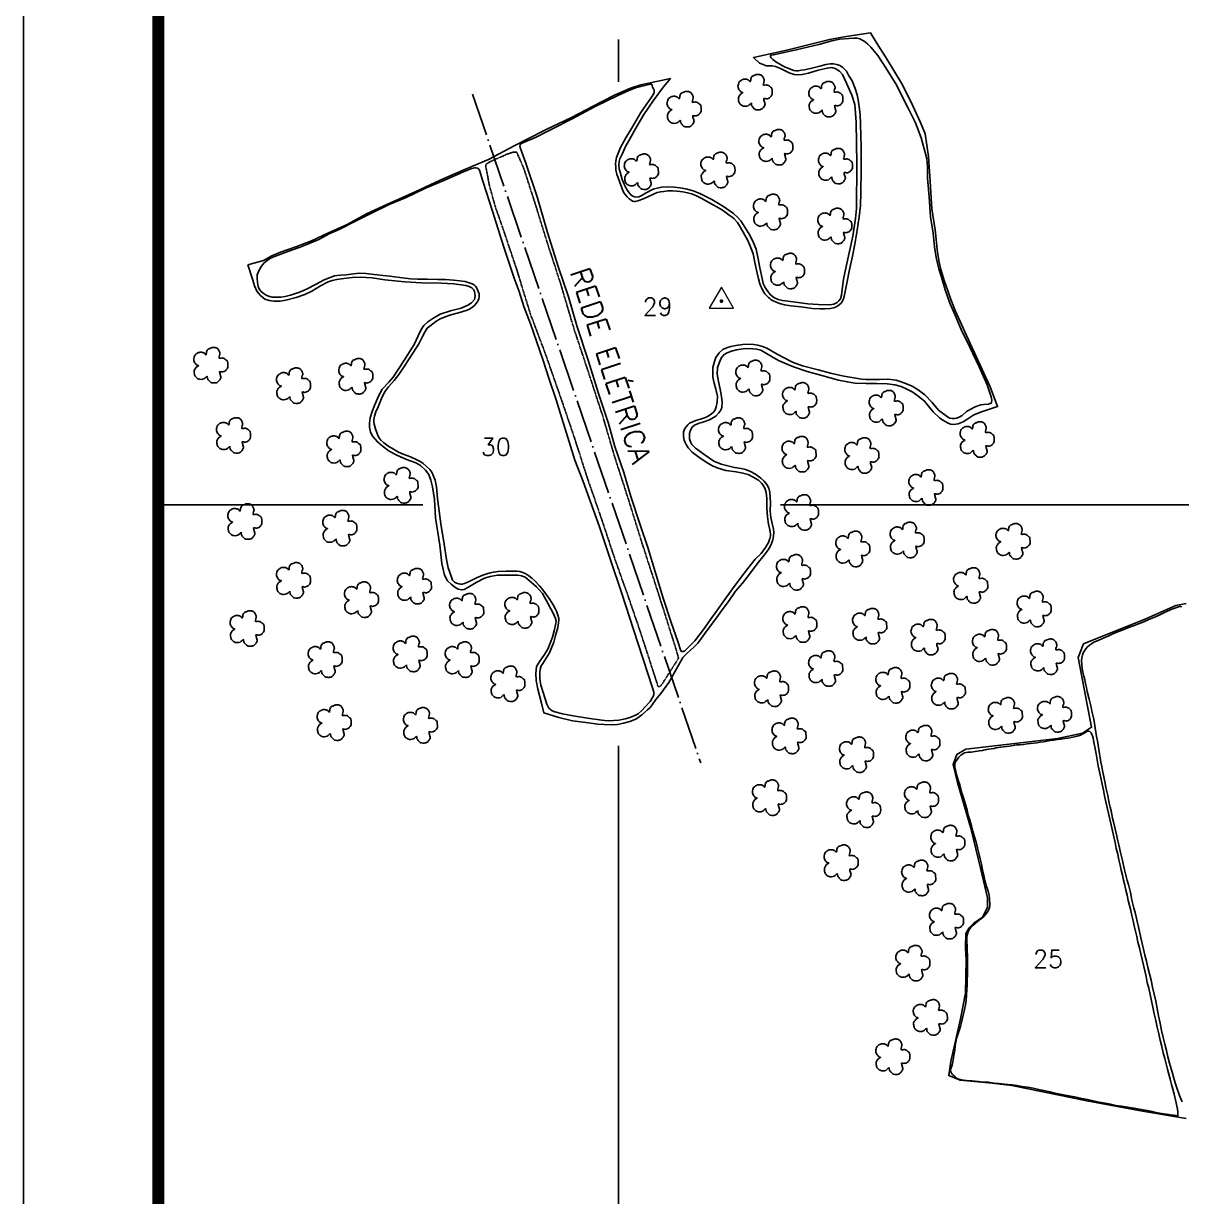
# Model space of a CAD drawing. Extents: x 736138 to 739288, y 7810010 to 7814465.
# Drawn here: x 736138 to 737426, y 7812031 to 7813336 of the extents above; entities that cross this region are included whole.
import ezdxf

# ---------------------------------------------------------------- set-up
doc = ezdxf.new("R2010")
doc.units = 0
doc.header["$MEASUREMENT"] = 0
for name, pattern in [('ACAD_ISO04W100', [30, 24, -3, 0, -3]), ('CONTINUO', [0]), ('LIN0', [0]), ('PHANTOM2', [1.25, 0.625, -0.125, 0.125, -0.125, 0.125, -0.125])]:
    doc.linetypes.add(name, pattern=pattern)
doc.layers.add('0114001129', color=1, linetype='Continuous', lineweight=25)
doc.layers.add('TEXTO_DIVERSOS', color=7, linetype='Continuous', lineweight=5)
for name, color, linetype in [('0114001129025', 5, 'Continuous'), ('0114001129026', 5, 'Continuous'), ('0114001129029', 5, 'Continuous'), ('0114001129030', 5, 'Continuous'), ('_SIMBOLO ARVORE', 118, 'Continuous'), ('MARGEM', 7, 'CONTINUO'), ('MATO', 3, 'Continuous'), ('REDE_DE_LUZ', 6, 'Continuous'), ('TEXTO', 7, 'Continuous'), ('TEXTO_NUN_TAL', 7, 'Continuous')]:
    doc.layers.add(name, color=color, linetype=linetype)
doc.styles.add('ROMANS', font='romans')
doc.styles.add('Simplex', font='simplex.shx')

# ---------------------------------------------------------------- blocks, each defined once
blk = doc.blocks.new('mato')
at = {"layer": 'MATO', "color": 94, "linetype": 'CONTINUO'}
blk.add_lwpolyline([(734601.62, 7824194.74), (734600.84, 7824194.07), (734599.99, 7824193.3), (734599.06, 7824192.59), (734597.97, 7824192.29), (734596.87, 7824192.17), (734595.81, 7824192.21), (734594.94, 7824192.4), (734594.17, 7824192.71), (734593.49, 7824193.11), (734592.85, 7824193.6), (734592.3, 7824194.14), (734591.84, 7824194.73), (734591.53, 7824195.29), (734591.31, 7824195.9), (734591.17, 7824196.58), (734591.02, 7824197.49), (734590.95, 7824198.42), (734590.98, 7824199.32), (734591.21, 7824199.97), (734591.52, 7824200.54), (734591.87, 7824201.04), (734592.13, 7824201.49), (734592.43, 7824201.91), (734592.8, 7824202.32), (734594.2, 7824203.22), (734594.68, 7824203.59), (734594.47, 7824203.74), (734593.48, 7824203.97), (734593.1, 7824204.2), (734592.71, 7824204.51), (734592.31, 7824204.94), (734591.81, 7824205.57), (734591.33, 7824206.31), (734590.93, 7824207.12), (734590.71, 7824207.95), (734590.63, 7824208.82), (734590.68, 7824209.71), (734590.93, 7824210.69), (734591.28, 7824211.61), (734591.68, 7824212.41), (734591.98, 7824212.83), (734592.32, 7824213.13), (734592.72, 7824213.38), (734593.3, 7824213.8), (734593.95, 7824214.2), (734594.63, 7824214.55), (734595.32, 7824214.72), (734595.99, 7824214.8), (734596.64, 7824214.81), (734597.22, 7824214.79), (734597.75, 7824214.71), (734598.24, 7824214.59), (734598.68, 7824214.44), (734599.1, 7824214.25), (734599.51, 7824214), (734600.02, 7824213.45), (734600.49, 7824212.98), (734600.9, 7824212.76), (734601.1, 7824213.4), (734601.23, 7824214.25), (734601.32, 7824215.13), (734601.41, 7824215.51), (734601.52, 7824215.81), (734601.95, 7824216.53), (734602.3, 7824216.98), (734602.71, 7824217.39), (734603.2, 7824217.62), (734603.72, 7824217.8), (734604.26, 7824217.96), (734605.25, 7824218.43), (734605.76, 7824218.63), (734606.32, 7824218.73), (734606.89, 7824218.78), (734607.46, 7824218.78), (734608.02, 7824218.75), (734608.55, 7824218.68), (734609.07, 7824218.55), (734609.54, 7824218.37), (734609.97, 7824218.14), (734610.37, 7824217.86), (734610.72, 7824217.57), (734611.04, 7824217.22), (734611.34, 7824216.82), (734611.65, 7824216.31), (734611.94, 7824215.75), (734612.19, 7824215.14), (734612.38, 7824214.61), (734612.5, 7824214), (734612.52, 7824213.28), (734612.18, 7824212.1), (734611.87, 7824210.94), (734611.75, 7824209.96), (734612.35, 7824209.79), (734613.17, 7824209.85), (734614.07, 7824210), (734614.74, 7824209.92), (734615.38, 7824209.78), (734616, 7824209.54), (734616.65, 7824209.1), (734617.26, 7824208.61), (734617.81, 7824208.1), (734618.23, 7824207.87), (734618.56, 7824207.53), (734618.81, 7824206.95), (734619.02, 7824205.52), (734619.12, 7824203.92), (734619.09, 7824202.38), (734618.82, 7824201.51), (734618.43, 7824200.85), (734617.97, 7824200.34), (734617.54, 7824199.8), (734617.05, 7824199.35), (734616.48, 7824198.97), (734615.74, 7824198.68), (734614.94, 7824198.47), (734614.14, 7824198.35), (734613.28, 7824198.58), (734612.56, 7824198.7), (734612.08, 7824198.53), (734612.33, 7824197.26), (734613.18, 7824194.26), (734613.15, 7824193.5), (734612.97, 7824192.92), (734612.32, 7824191.83), (734611.9, 7824191.24), (734611.44, 7824190.71), (734611.03, 7824190.28), (734610.58, 7824189.92), (734610.08, 7824189.63), (734609.48, 7824189.4), (734608.82, 7824189.24), (734608.15, 7824189.15), (734607.49, 7824189.14), (734606.85, 7824189.18), (734605.74, 7824189.33), (734605.27, 7824189.45), (734604.81, 7824189.67), (734604.24, 7824190.15), (734603.69, 7824190.7), (734603.16, 7824191.29), (734602.72, 7824191.75), (734602.34, 7824192.22), (734602.04, 7824192.75), (734601.87, 7824194.32), (734601.7, 7824194.96)], dxfattribs=at)

msp = doc.modelspace()

# ---------------------------------------------------------------- linework, layer by layer
at = {"color": 8}
for p, q in [((736800, 7813270.7), (736800, 7813317.7)), ((736287.8, 7812800), (736582, 7812800)), ((736980.2, 7812800), (737659.1, 7812800)), ((736800, 7811885.9), (736800, 7812532))]:
    msp.add_line(p, q, dxfattribs=at)
at = {"layer": '0114001129', "lineweight": -3}
msp.add_lwpolyline([(736387.4, 7813067), (736404.7, 7813072.1), (736414.2, 7813077.3), (736423.8, 7813081.1), (736440.7, 7813087), (736458.4, 7813093.8), (736476.5, 7813102.5), (736497.9, 7813112.1), (736519.5, 7813123.7), (736542, 7813134.4), (736573.7, 7813148.4), (736601.6, 7813161.3), (736629.7, 7813173.7), (736655.4, 7813184.4), (736684.5, 7813200), (736699.1, 7813207.2), (736719.3, 7813217.5), (736747.4, 7813231.1), (736780.1, 7813248.1), (736796.2, 7813256.3), (736807.2, 7813261.2), (736813.4, 7813263.5), (736824.8, 7813267.5), (736857.6, 7813274.3), (736850.1, 7813265.1), (736838.6, 7813249.4), (736828.2, 7813234.3), (736819.2, 7813219.2), (736811.6, 7813205.8), (736807.6, 7813198.6), (736804.3, 7813190.8), (736801.5, 7813185), (736800.6, 7813181.9), (736800.2, 7813178.2), (736800.5, 7813174), (736801.7, 7813170.3), (736804.1, 7813162.2), (736807.3, 7813154.2), (736809.8, 7813149.7), (736812.7, 7813145.9), (736815, 7813143.9), (736817.5, 7813142.8), (736820.2, 7813142.4), (736822.6, 7813142.9), (736825.2, 7813144), (736830.5, 7813147.2), (736836.8, 7813150.6), (736839.4, 7813151.7), (736843, 7813152.5), (736847.6, 7813153.4), (736854.3, 7813153.9), (736861.9, 7813153.6), (736868.6, 7813152.6), (736874.7, 7813151.6), (736882.8, 7813149.3), (736890.3, 7813146.3), (736903.8, 7813139.7), (736916.8, 7813132.2), (736927.7, 7813124.1), (736932.6, 7813119.7), (736936, 7813115.9), (736940.6, 7813109.2), (736945.9, 7813100.2), (736950.1, 7813091.5), (736952.9, 7813084.4), (736955.4, 7813073.7), (736957.1, 7813063.6), (736959.7, 7813051.8), (736961, 7813046.4), (736962.9, 7813042), (736964.4, 7813039.6), (736966.5, 7813036.9), (736968.9, 7813033.9), (736970.5, 7813032.5), (736972.7, 7813030.9), (736977.6, 7813028.5), (736982.2, 7813027.4), (736994.3, 7813025.8), (737010.6, 7813023.6), (737022.1, 7813022.9), (737034.9, 7813022.8), (737039.5, 7813023.5), (737043, 7813025.1), (737045.2, 7813027.2), (737046.8, 7813029.3), (737047.9, 7813033.5), (737048.8, 7813039.8), (737050.4, 7813051.1), (737053.3, 7813065.2), (737060.5, 7813098.9), (737063.4, 7813118.6), (737064.6, 7813129.9), (737064.9, 7813179.4), (737064.2, 7813225.7), (737062.8, 7813245.6), (737059.6, 7813256), (737053.6, 7813269.2), (737049.2, 7813278.7), (737045.9, 7813282.7), (737040.9, 7813285.5), (737037.3, 7813286.5), (737031.9, 7813286), (737021.9, 7813283.7), (737011.4, 7813280.4), (737004.3, 7813278.8), (736999.1, 7813278.4), (736995.5, 7813279), (736989.8, 7813280.8), (736980.3, 7813285.4), (736974.6, 7813287.9), (736971.1, 7813288.4), (736964.3, 7813288.5), (736960.8, 7813290.1), (736956.9, 7813291.6), (736949.9, 7813297.6), (736987.1, 7813306), (737034.7, 7813317.7), (737053.2, 7813321), (737080.4, 7813325.2), (737087.8, 7813313), (737096.8, 7813298.7), (737106.4, 7813283.3), (737115.8, 7813267.2), (737127.1, 7813244.8), (737135.8, 7813225.3), (737141.2, 7813212.8), (737144.8, 7813187.7), (737146.5, 7813159.7), (737148.7, 7813129.3), (737152.1, 7813106.1), (737154.7, 7813080.8), (737156.8, 7813070.2), (737158.7, 7813062.1), (737162.1, 7813049.8), (737166.2, 7813038.3), (737169.8, 7813028.5), (737174.6, 7813016.5), (737180.1, 7813004), (737185.3, 7812992.4), (737191.2, 7812979.7), (737198.4, 7812964.3), (737206.5, 7812946.7), (737213.6, 7812931.5), (737221.6, 7812909.4), (737203.8, 7812903.5), (737195.1, 7812900.1), (737188.4, 7812895.8), (737183.2, 7812892.4), (737177.8, 7812890.3), (737172.5, 7812889.4), (737169.4, 7812889.9), (737165.9, 7812891.5), (737160.8, 7812894.3), (737157.1, 7812897), (737150, 7812903.5), (737144.8, 7812910), (737140.4, 7812915.5), (737133.4, 7812921.2), (737127.5, 7812925.6), (737120.8, 7812928.7), (737114.3, 7812931.7), (737107.3, 7812933.6), (737098.9, 7812934.6), (737087.4, 7812935), (737075.4, 7812935), (737062.9, 7812935.6), (737054.5, 7812936.8), (737044.8, 7812938.9), (737026.1, 7812944), (737009.9, 7812948.4), (736994.5, 7812953.7), (736984, 7812958), (736978, 7812960.8), (736971, 7812964.7), (736958.3, 7812972.2), (736953.5, 7812973.4), (736949.5, 7812973.7), (736945.5, 7812974), (736938.7, 7812973.8), (736931, 7812972.7), (736925.5, 7812971.1), (736920.6, 7812969.3), (736917.3, 7812967.5), (736914.8, 7812964.3), (736913.2, 7812961.9), (736911.7, 7812957.7), (736910, 7812953), (736909.7, 7812945.5), (736911.1, 7812937.2), (736912.9, 7812928.9), (736914.6, 7812920.7), (736915.4, 7812914.3), (736914.7, 7812908.4), (736913.6, 7812905.4), (736911.6, 7812902.4), (736908.1, 7812898.9), (736901.3, 7812894.7), (736892.7, 7812891.8), (736889.8, 7812890.9), (736884.5, 7812888.7), (736881.9, 7812886.7), (736880, 7812883.2), (736879, 7812879.5), (736878.7, 7812873.6), (736879.8, 7812870.1), (736881.6, 7812867.3), (736885.6, 7812863), (736896.3, 7812855.3), (736906.1, 7812848.8), (736914, 7812845.2), (736929.1, 7812841.6), (736936.3, 7812840.7), (736941, 7812839.6), (736945.9, 7812837.7), (736952.3, 7812834.3), (736958.1, 7812829.9), (736961.9, 7812826.5), (736965, 7812822.6), (736967, 7812818.6), (736968.3, 7812814), (736968.8, 7812808.7), (736968.9, 7812801.8), (736968.8, 7812793.5), (736969.3, 7812786.1), (736970.9, 7812779.5), (736972.5, 7812772.9), (736972.6, 7812769.2), (736972.4, 7812765.8), (736971.5, 7812761.3), (736970.1, 7812757.2), (736968.5, 7812753.9), (736966.4, 7812750.2), (736961.8, 7812744), (736954, 7812734.5), (736945.7, 7812722.9), (736937.8, 7812713.1), (736929.9, 7812703.9), (736922.3, 7812692.5), (736915.2, 7812683.4), (736910.9, 7812677.1), (736904.4, 7812668.5), (736895.8, 7812656.8), (736892.4, 7812651.9), (736888.1, 7812646.4), (736883.7, 7812641.8), (736875.8, 7812634.7), (736871.6, 7812630.2), (736869.7, 7812627), (736866.1, 7812621.1), (736862.4, 7812614.3), (736855.7, 7812602.4), (736846.9, 7812590.3), (736841.4, 7812583.4), (736837.4, 7812577.6), (736835, 7812574.8), (736832, 7812572.1), (736825.7, 7812566.4), (736823, 7812564.1), (736819.1, 7812561.7), (736812.5, 7812559), (736805.6, 7812557.2), (736798.7, 7812555.8), (736792.5, 7812555.3), (736784, 7812555.6), (736777, 7812556), (736766.5, 7812557.5), (736748.7, 7812560), (736733.6, 7812563.6), (736716.8, 7812568.7), (736714.3, 7812579.5), (736710.2, 7812594.9), (736708.2, 7812604.7), (736707.8, 7812612.6), (736708.7, 7812620.4), (736712.4, 7812626.3), (736716.8, 7812632.6), (736721.4, 7812639.4), (736726.3, 7812653), (736728.3, 7812660.1), (736730, 7812668.2), (736730.4, 7812670.9), (736729.8, 7812673.8), (736727.7, 7812678.9), (736721.6, 7812690), (736715.2, 7812701.5), (736708.5, 7812708.9), (736700.6, 7812715.8), (736696.1, 7812719.5), (736692.1, 7812721.3), (736687.7, 7812722), (736673, 7812722), (736665.3, 7812721.7), (736657.1, 7812720.5), (736650.9, 7812718.6), (736641.4, 7812713.8), (736632.1, 7812708.2), (736628.3, 7812706), (736625.5, 7812705.5), (736621.6, 7812706.2), (736617.6, 7812708.4), (736613.6, 7812711.7), (736609.6, 7812715.7), (736606.4, 7812721.8), (736603.4, 7812734.8), (736600.9, 7812755.1), (736596.2, 7812785.7), (736595, 7812806), (736593, 7812820), (736591.2, 7812827.4), (736588.8, 7812834), (736585.3, 7812838.7), (736579.6, 7812843.7), (736574.4, 7812847), (736563.8, 7812850.6), (736553.3, 7812855.2), (736544.8, 7812859.9), (736536.9, 7812865.6), (736531.6, 7812870.1), (736526.4, 7812876.1), (736523.8, 7812881.1), (736522.8, 7812886.6), (736522.8, 7812891.1), (736523.6, 7812897), (736525.6, 7812904.1), (736528.3, 7812910.6), (736531.6, 7812918.4), (736536.6, 7812928.3), (736544.2, 7812936.5), (736549, 7812942.2), (736561.1, 7812960.4), (736572.5, 7812978.5), (736577, 7812988.1), (736580.4, 7812995.2), (736583.1, 7812999.6), (736587.6, 7813003.8), (736593.2, 7813007.6), (736601.6, 7813012.1), (736613, 7813016), (736624.9, 7813018.9), (736632.2, 7813022.1), (736636.3, 7813025), (736639.7, 7813028.6), (736640.5, 7813032.5), (736640.1, 7813035.3), (736639.7, 7813037.6), (736638.4, 7813039.7), (736636.5, 7813041.4), (736633.7, 7813043.2), (736630.1, 7813044.1), (736616.5, 7813046), (736602.5, 7813046.7), (736580.8, 7813047), (736562.2, 7813048.2), (736540, 7813050.6), (736525.6, 7813052.5), (736512.4, 7813053.4), (736503.5, 7813052.9), (736494.4, 7813051.9), (736486.4, 7813050.9), (736481.4, 7813049.8), (736476.9, 7813048.1), (736468.4, 7813043.7), (736458.6, 7813037.7), (736450.7, 7813034), (736441.1, 7813030.7), (736429.8, 7813027.8), (736423.4, 7813026.8), (736416.5, 7813026.8), (736411.1, 7813027.6), (736406.3, 7813029), (736401.4, 7813033.1), (736397.6, 7813038), (736394.7, 7813043.8), (736392.9, 7813050.1)], close=True, dxfattribs=at)
at = {"layer": '0114001129', "linetype": 'CONTINUO', "lineweight": -3}
msp.add_lwpolyline([(737431.4, 7812117.6), (737382.9, 7812125.6), (737320.8, 7812137), (737237.4, 7812154.2), (737215.6, 7812156.7), (737179.9, 7812160.1), (737167.4, 7812165.1), (737169.7, 7812181), (737180.5, 7812228.4), (737185.8, 7812257), (737186.6, 7812293.6), (737186.1, 7812307.3), (737186.3, 7812323.4), (737190.2, 7812329.6), (737195.3, 7812334.7), (737204.9, 7812341.5), (737210.4, 7812352), (737210.6, 7812363), (737202.9, 7812394.5), (737191.9, 7812440.3), (737177.2, 7812491.2), (737172.2, 7812511.2), (737176.5, 7812522.5), (737186.5, 7812528.2), (737256.7, 7812536.6), (737288.2, 7812540.2), (737316.2, 7812546.1), (737326.2, 7812552.6), (737311.2, 7812630.4), (737317.4, 7812645.4), (737386.5, 7812673.2), (737420, 7812688), (737431.6, 7812690.4)], dxfattribs=at)
at = {"layer": '0114001129025', "elevation": 594.2}
msp.add_lwpolyline([(737419.3, 7812139.5), (737420.3, 7812134.9), (737421.1, 7812131), (737421.7, 7812127.7), (737422.2, 7812124.6), (737422.2, 7812122.1), (737422.2, 7812120.1), (737420, 7812120.8), (737417.5, 7812121.1), (737414.1, 7812121.6), (737409.7, 7812122.3), (737404.2, 7812123.1), (737398.3, 7812124.2), (737392.3, 7812125.4), (737385.9, 7812126.6), (737379.6, 7812127.8), (737373.1, 7812128.9), (737366.4, 7812130.1), (737359.7, 7812131.1), (737353.4, 7812132), (737347.5, 7812133.2), (737341.3, 7812134.3), (737334.8, 7812135.5), (737328.1, 7812136.9), (737321.7, 7812138.4), (737315.3, 7812139.8), (737309.1, 7812141.1), (737303, 7812142.2), (737297, 7812143.2), (737291.3, 7812144.4), (737285.5, 7812145.7), (737279.7, 7812147), (737273.1, 7812148.4), (737267.3, 7812149.8), (737261.1, 7812151.1), (737254.9, 7812152.1), (737248.8, 7812153.1), (737243, 7812154), (737237.8, 7812154.8), (737233.1, 7812155.4), (737229.3, 7812155.8), (737226.4, 7812156), (737223.4, 7812156.3), (737220.4, 7812156.5), (737217.6, 7812156.8), (737215.4, 7812157.2), (737211.6, 7812157.8), (737210, 7812157.8), (737207.2, 7812157.8), (737202.9, 7812158.3), (737200.4, 7812158.5), (737198.6, 7812158.6), (737196.9, 7812158.8), (737195.1, 7812159), (737192.9, 7812159.2), (737190.1, 7812159.4), (737187, 7812159.8), (737183.6, 7812160.1), (737180.1, 7812160.7), (737177.3, 7812161.7), (737175, 7812163.2), (737173.2, 7812164.8), (737171.6, 7812166.5), (737170.4, 7812168), (737169.6, 7812169.3), (737169.2, 7812170.5), (737169.4, 7812171.9), (737170.1, 7812173.7), (737171, 7812176.6), (737172, 7812180.6), (737172.7, 7812184.9), (737173.3, 7812189.2), (737174, 7812193.5), (737174.6, 7812197.8), (737175.3, 7812202.2), (737176.1, 7812206.5), (737177.3, 7812210.8), (737178.8, 7812215.2), (737180.3, 7812219.7), (737181.6, 7812224.2), (737182.8, 7812228.9), (737183.9, 7812233.7), (737184.9, 7812238.6), (737185.9, 7812243.8), (737186.6, 7812249.2), (737187.1, 7812254.8), (737187.6, 7812260.5), (737187.9, 7812266.2), (737188, 7812271.8), (737188.1, 7812277.2), (737188.1, 7812282.6), (737188.1, 7812287.9), (737188.1, 7812293.3), (737188.1, 7812298.8), (737188, 7812304.1), (737187.8, 7812309.3), (737187.6, 7812314), (737187.5, 7812318.3), (737187.8, 7812321.4), (737188.4, 7812323.9), (737189.3, 7812326.1), (737190.5, 7812328.1), (737191.9, 7812330), (737194, 7812332.2), (737196.6, 7812334.4), (737199.2, 7812336.5), (737201.7, 7812338.3), (737204, 7812340.2), (737206.3, 7812342), (737208.3, 7812344.3), (737210.1, 7812346.7), (737211.7, 7812349.2), (737212.7, 7812351.8), (737213, 7812354.4), (737213, 7812357.2), (737212.8, 7812359.9), (737212.7, 7812362.7), (737212.3, 7812365.5), (737211.5, 7812368.7), (737210.4, 7812372.4), (737209, 7812376.7), (737207.6, 7812382.1), (737206.3, 7812388), (737204.9, 7812394.1), (737203.7, 7812400.2), (737202.4, 7812406.3), (737200.9, 7812412.5), (737199.4, 7812418.6), (737197.7, 7812424.7), (737196, 7812430.9), (737194.3, 7812437), (737192.6, 7812443.1), (737190.9, 7812449.2), (737189.1, 7812455), (737187.7, 7812460.5), (737186.2, 7812465.7), (737184.7, 7812470.6), (737183.3, 7812475.3), (737182, 7812479.8), (737180.7, 7812484.3), (737179.5, 7812488.6), (737178.3, 7812492.7), (737177.1, 7812496.4), (737176, 7812500.1), (737175.1, 7812503.3), (737174.4, 7812506), (737174, 7812508.6), (737174, 7812511.2), (737174.6, 7812513.4), (737175.6, 7812515.3), (737176.9, 7812517.3), (737178.7, 7812519.5), (737180.8, 7812521.6), (737182.9, 7812523.3), (737184.9, 7812524.3), (737186.9, 7812524.7), (737188.6, 7812525), (737190.4, 7812525.1), (737192.1, 7812525.1), (737194.6, 7812525.4), (737196.9, 7812525.8), (737199.4, 7812526.1), (737201.4, 7812526.5), (737204.8, 7812527), (737206, 7812527.2), (737207.7, 7812527.6), (737209.5, 7812527.8), (737211.8, 7812528.2), (737214.6, 7812528.7), (737217.7, 7812529.2), (737220.2, 7812529.7), (737222.7, 7812530.2), (737225.2, 7812530.7), (737228.3, 7812531), (737231.5, 7812531.2), (737235, 7812531.7), (737238.9, 7812532.2), (737242.8, 7812533), (737246.6, 7812533.3), (737250.6, 7812533.6), (737254.6, 7812534.1), (737258.4, 7812534.5), (737261.9, 7812534.9), (737265.2, 7812535.5), (737268.9, 7812536.2), (737272.6, 7812536.6), (737276.3, 7812537.2), (737280.2, 7812537.8), (737284.2, 7812538.5), (737288.3, 7812539), (737292.4, 7812539.5), (737296.5, 7812540), (737300.2, 7812540.7), (737303.7, 7812541.3), (737307.2, 7812542), (737310.4, 7812542.8), (737313.8, 7812544), (737316.6, 7812545.4), (737318.7, 7812546.6), (737320.4, 7812547.7), (737321.6, 7812548.3), (737322.9, 7812548.4), (737324.2, 7812548), (737325, 7812547.4), (737325.8, 7812546.4), (737326.6, 7812544.8), (737327.2, 7812543), (737327.9, 7812540.8), (737328.5, 7812538), (737329.2, 7812534.2), (737330.2, 7812529.1), (737331.2, 7812523), (737332.4, 7812516.5), (737333.6, 7812509.8), (737335, 7812503), (737336.5, 7812496.3), (737337.9, 7812489.5), (737339.4, 7812482.8), (737340.8, 7812476.3), (737342.1, 7812469.9), (737343.6, 7812463.5), (737345.1, 7812457.1), (737346.6, 7812450.5), (737348, 7812444), (737349.6, 7812437.4), (737351.1, 7812430.8), (737352.5, 7812424.3), (737353.8, 7812417.9), (737355.3, 7812411.5), (737356.6, 7812405.3), (737357.9, 7812399.4), (737359.2, 7812393.6), (737360.7, 7812388), (737361.9, 7812382.6), (737363.2, 7812377.1), (737364.5, 7812371.5), (737365.8, 7812365.8), (737367.1, 7812360.1), (737368.5, 7812354.4), (737369.8, 7812348.8), (737371.2, 7812343.2), (737372.5, 7812337.5), (737373.8, 7812331.8), (737375.1, 7812325.9), (737376.5, 7812319.8), (737377.9, 7812313.5), (737379.4, 7812307.2), (737380.9, 7812300.7), (737382.5, 7812294.4), (737383.9, 7812288), (737385.4, 7812281.6), (737387, 7812275.3), (737388.3, 7812268.9), (737389.8, 7812262.3), (737391.3, 7812255.5), (737392.8, 7812248.4), (737394.4, 7812241.1), (737396, 7812233.7), (737397.7, 7812226.4), (737399.4, 7812219), (737401, 7812211.7), (737402.6, 7812204.4), (737404.3, 7812197.4), (737406, 7812190.6), (737407.7, 7812184.3), (737409.3, 7812178.3), (737410.8, 7812172.4), (737412.3, 7812166.7), (737413.7, 7812161), (737415.1, 7812155.2), (737416.7, 7812150), (737418.1, 7812144.6), (737419.3, 7812139.5)], close=True, dxfattribs=at)
at = {"layer": '0114001129026', "elevation": 596.9}
msp.add_lwpolyline([(737426.6, 7812686.7), (737425.5, 7812687.2), (737424.2, 7812687.1), (737422, 7812686.3), (737419, 7812685.1), (737415.6, 7812683.9), (737411.5, 7812682.1), (737406.7, 7812679.8), (737401.3, 7812677.3), (737395.5, 7812674.8), (737389.8, 7812672.4), (737384.3, 7812670), (737378.6, 7812667.8), (737372.8, 7812665.5), (737367.3, 7812663.5), (737362.2, 7812661.5), (737357.3, 7812659.5), (737352.6, 7812657.6), (737348.4, 7812655.7), (737344.6, 7812653.9), (737341, 7812652.4), (737334.5, 7812649.6), (737331.6, 7812648.4), (737328.9, 7812647.2), (737326.3, 7812645.6), (737323.8, 7812643.9), (737321.8, 7812642), (737320, 7812639.9), (737318.4, 7812637.7), (737317, 7812635.4), (737316.1, 7812632.9), (737315.4, 7812630), (737315.1, 7812626.5), (737315.3, 7812622.5), (737315.8, 7812618.2), (737316.6, 7812613.8), (737317.6, 7812609.6), (737318.6, 7812605.3), (737319.5, 7812601.2), (737320.5, 7812596.9), (737321.5, 7812592.6), (737323.7, 7812584), (737324.8, 7812579.6), (737325.8, 7812575.2), (737326.7, 7812570.7), (737328.6, 7812561.5), (737329.4, 7812556.7), (737330.3, 7812551.9), (737331.1, 7812547.1), (737331.9, 7812542.4), (737332.7, 7812537.6), (737333.5, 7812532.8), (737334.3, 7812528.1), (737335.1, 7812523.3), (737335.8, 7812518.5), (737336.6, 7812513.8), (737337.5, 7812509.1), (737338.5, 7812504.4), (737341.2, 7812490.4), (737342.3, 7812485.8), (737343.3, 7812481.3), (737344.3, 7812476.8), (737345.2, 7812472.4), (737346, 7812468.1), (737347, 7812463.9), (737347.9, 7812459.8), (737348.8, 7812455.7), (737349.7, 7812451.6), (737350.7, 7812447.5), (737353.5, 7812434.8), (737355.5, 7812426.3), (737356.5, 7812422), (737358.5, 7812413.3), (737360.6, 7812404.4), (737362.7, 7812395.6), (737366, 7812382.3), (737367.2, 7812377.8), (737368.4, 7812373.4), (737369.4, 7812369), (737370.3, 7812364.8), (737371.2, 7812360.4), (737372.3, 7812355.9), (737373.4, 7812351.4), (737374.6, 7812346.7), (737375.9, 7812341.8), (737377, 7812336.5), (737378.3, 7812330.7), (737381.2, 7812318.4), (737382.5, 7812312), (737384, 7812305.7), (737385.7, 7812299.1), (737387.4, 7812292.4), (737389, 7812285.5), (737392.4, 7812271.2), (737394.2, 7812263.7), (737395.9, 7812255.8), (737397.6, 7812247.8), (737399.2, 7812239.7), (737400.7, 7812231.5), (737402.4, 7812223.4), (737404.1, 7812215.4), (737406, 7812207.7), (737407.8, 7812200.2), (737409.5, 7812192.9), (737411.2, 7812185.9), (737412.9, 7812179.1), (737414.7, 7812172.5), (737416.5, 7812166.3), (737418.2, 7812160.9), (737419.8, 7812156), (737421.3, 7812151.4), (737424.1, 7812142.9), (737425.5, 7812139.2), (737427.2, 7812136.1)], dxfattribs=at)
at = {"layer": '0114001129029'}
msp.add_lwpolyline([(736726.3, 7813218.5), (736748.5, 7813229.4), (736774, 7813243.3), (736799.2, 7813255.5), (736810.8, 7813260.8), (736818.7, 7813263.9), (736823.4, 7813265.2), (736830.8, 7813266.9), (736835.6, 7813268), (736836.2, 7813268.1), (736836.9, 7813267.9), (736837.5, 7813266.6), (736837.8, 7813265), (736838.2, 7813264), (736838.9, 7813262.8), (736839.4, 7813261.4), (736839.7, 7813259.9), (736839.6, 7813259), (736838.8, 7813257.1), (736836, 7813252.7), (736830.8, 7813245.2), (736824.9, 7813236.6), (736819.6, 7813227.7), (736814.3, 7813218.9), (736808, 7813208.5), (736802.1, 7813197.5), (736800.6, 7813194), (736797.6, 7813186.4), (736797, 7813182.6), (736796.6, 7813179.3), (736796.9, 7813176.2), (736797, 7813172.3), (736798.2, 7813168), (736801, 7813159.9), (736803.6, 7813152.9), (736805.2, 7813148.7), (736806.2, 7813146.9), (736807.5, 7813145), (736809.6, 7813142.7), (736811.7, 7813140.6), (736813.9, 7813139), (736815.6, 7813138.1), (736816.8, 7813137.6), (736818.3, 7813137.6), (736821.4, 7813138.2), (736826.6, 7813140.1), (736832.4, 7813142.7), (736839.6, 7813146.2), (736842.9, 7813147.5), (736846.8, 7813148.5), (736850.4, 7813148.8), (736854.9, 7813149.3), (736859.9, 7813149.4), (736864.9, 7813149.1), (736871.4, 7813148.4), (736876.7, 7813147.3), (736881.1, 7813146.2), (736886, 7813144.3), (736891.9, 7813141.2), (736900.5, 7813136.5), (736909.2, 7813131.7), (736915.7, 7813127.8), (736919.6, 7813125), (736923.1, 7813122.5), (736926.4, 7813120), (736928.1, 7813118.6), (736932.1, 7813114.2), (736935.7, 7813108.8), (736943.5, 7813094.8), (736945.9, 7813089.1), (736949.7, 7813079.2), (736951.7, 7813069.7), (736954.1, 7813057.9), (736955.5, 7813051.6), (736957.3, 7813045.9), (736959, 7813041.6), (736961.5, 7813036.6), (736962.8, 7813034.8), (736964.4, 7813033), (736966.7, 7813030.9), (736968.1, 7813029.6), (736969.9, 7813028.3), (736971.8, 7813027.1), (736974, 7813026.2), (736979.2, 7813024), (736984.6, 7813022.7), (736991.7, 7813021.5), (737002.7, 7813020.3), (737015.8, 7813018.6), (737024.3, 7813018.3), (737029.5, 7813018.2), (737035.5, 7813018.6), (737039.6, 7813019.4), (737042.9, 7813020.9), (737045.5, 7813022.6), (737047.6, 7813024.3), (737048.9, 7813026.2), (737050, 7813028), (737051.1, 7813032), (737052, 7813037.5), (737054.3, 7813048.4), (737056.6, 7813060.1), (737060.1, 7813076.6), (737062.7, 7813090.1), (737065.5, 7813105.8), (737067.5, 7813120.5), (737069.3, 7813133), (737069.6, 7813147.5), (737069.8, 7813173.3), (737069.8, 7813198.4), (737069, 7813223.5), (737068.6, 7813234.2), (737067.8, 7813242.9), (737066.7, 7813250.5), (737065.3, 7813256.2), (737063.2, 7813263.4), (737059.8, 7813271.7), (737055.8, 7813278.2), (737053.4, 7813282.4), (737049.6, 7813286.7), (737046.3, 7813288.9), (737042.9, 7813290.1), (737038.8, 7813290.8), (737035.5, 7813290.8), (737030.4, 7813289.9), (737024, 7813288.3), (737015, 7813285.9), (737006.7, 7813284.1), (737003.1, 7813283.6), (736999.9, 7813283.1), (736997.2, 7813283.1), (736995, 7813283.4), (736992, 7813284.3), (736984, 7813287.7), (736974.9, 7813293.1), (736971.5, 7813295.6), (736969.9, 7813297.4), (736969.1, 7813298.5), (736969, 7813299.5), (736969.5, 7813300.2), (736972.2, 7813300.9), (736997.6, 7813306.2), (737022.6, 7813312.3), (737037.3, 7813316.5), (737046.1, 7813318), (737056.1, 7813319.1), (737061.7, 7813319.3), (737065.6, 7813319.2), (737068.4, 7813318.4), (737073.2, 7813316.1), (737077, 7813313.1), (737080.8, 7813309.4), (737088.6, 7813299.9), (737097.5, 7813286.2), (737109.5, 7813266.6), (737112.3, 7813261), (737122.3, 7813241.3), (737130.5, 7813225.2), (737136.5, 7813208.5), (737141, 7813192.1), (737142.8, 7813185), (737143.8, 7813176), (737143.8, 7813163.7), (737145.4, 7813142.7), (737147.2, 7813120.6), (737149.9, 7813102.4), (737151.6, 7813087.2), (737153.5, 7813075.1), (737156.4, 7813062.6), (737159.2, 7813053.3), (737163.5, 7813039.2), (737168.7, 7813024.5), (737174.5, 7813011), (737181.2, 7812995), (737190.7, 7812975.5), (737201.2, 7812953.8), (737209.9, 7812933.5), (737214.6, 7812920.3), (737215.2, 7812916.7), (737214.8, 7812914.4), (737214.5, 7812913.1), (737213.5, 7812912.8), (737211.6, 7812912), (737206.1, 7812911.7), (737203.2, 7812911.4), (737200.8, 7812910.7), (737196.7, 7812909.1), (737190.3, 7812905.8), (737187.2, 7812903.8), (737182.2, 7812899.6), (737178.8, 7812897.5), (737175.8, 7812896.5), (737173.8, 7812896), (737171.5, 7812896.1), (737168.5, 7812896.7), (737165.8, 7812898.2), (737156, 7812905.3), (737148.9, 7812914.1), (737140.7, 7812922.4), (737133.4, 7812928.1), (737126.7, 7812932.3), (737120.4, 7812934.9), (737114.3, 7812937.1), (737108.7, 7812938.8), (737103, 7812939.7), (737099.1, 7812940), (737090.1, 7812939.7), (737081, 7812939.6), (737075.4, 7812939.5), (737070.2, 7812940), (737063.9, 7812941.1), (737050.5, 7812943.4), (737035.9, 7812946.5), (737022, 7812950.2), (737004.6, 7812954.8), (736993.6, 7812958.8), (736984.1, 7812963.5), (736976.6, 7812967.6), (736965.1, 7812974.4), (736960, 7812976.4), (736954.8, 7812977.7), (736950.2, 7812978.5), (736945.9, 7812978.7), (736938.1, 7812978.4), (736930.6, 7812977.4), (736924.7, 7812976.4), (736920, 7812974.9), (736916.1, 7812972.9), (736911.9, 7812969.2), (736908.3, 7812963.9), (736906.6, 7812959.4), (736904.8, 7812952.9), (736904.8, 7812948.7), (736905, 7812942.3), (736906.4, 7812935.6), (736908.2, 7812928.8), (736909.9, 7812920.9), (736909.7, 7812914.3), (736908.5, 7812909.1), (736907.3, 7812905.7), (736905.8, 7812903.6), (736903.2, 7812901.3), (736899.6, 7812898.8), (736896.5, 7812897.3), (736892.1, 7812895.7), (736885.8, 7812893.9), (736879, 7812890.8), (736876.9, 7812889.1), (736875.1, 7812887), (736873.7, 7812885.2), (736872.8, 7812883.1), (736872.2, 7812880.9), (736872.3, 7812876), (736873.1, 7812872.2), (736874, 7812869.3), (736875, 7812867.1), (736877.3, 7812863.7), (736881.7, 7812858.8), (736889.2, 7812853.3), (736898.5, 7812846.8), (736904.4, 7812843.5), (736910.8, 7812841), (736919.4, 7812838.3), (736930.7, 7812836.7), (736938.4, 7812835.5), (736944.1, 7812833.8), (736949.6, 7812830.9), (736955.5, 7812827.4), (736958.9, 7812824.3), (736961.7, 7812820.9), (736963.2, 7812817.7), (736964.1, 7812813.8), (736965, 7812807), (736964.8, 7812796.4), (736965.5, 7812786.6), (736966.7, 7812778.8), (736968.3, 7812772.3), (736969.1, 7812767.5), (736968.9, 7812765.5), (736968.2, 7812762.8), (736966.6, 7812758.2), (736963.5, 7812752.8), (736958.5, 7812745.9), (736952.1, 7812739.7), (736943.8, 7812729.3), (736935.4, 7812718.2), (736926.7, 7812706.7), (736916.5, 7812692.3), (736910.1, 7812683.2), (736904.2, 7812675.1), (736894.3, 7812661.5), (736884.9, 7812648.8), (736878.2, 7812642.1), (736873.5, 7812637.8), (736872.1, 7812637.1), (736870.7, 7812637), (736869.4, 7812637.7), (736865.8, 7812647.9), (736858.4, 7812669.1), (736849.5, 7812696.3), (736841.2, 7812724.3), (736832.5, 7812752.5), (736824.1, 7812777.9), (736813.7, 7812809.3), (736805.8, 7812836), (736795.8, 7812864.9), (736788.7, 7812890.7), (736777.7, 7812924.1), (736766.3, 7812961.1), (736754, 7812998.2), (736744.2, 7813031.5), (736732.6, 7813065.3), (736721, 7813103), (736709.4, 7813142.8), (736696.8, 7813180.1), (736690.8, 7813196.7), (736690.2, 7813199.3), (736690.5, 7813200.6), (736691, 7813201.5), (736693.5, 7813202.7), (736708.2, 7813209.2), (736719.8, 7813215.1)], close=True, dxfattribs=at)
at = {"layer": '0114001129030'}
msp.add_lwpolyline([(736723, 7812635.5), (736725.5, 7812640.9), (736727.8, 7812647.2), (736729.8, 7812654.7), (736732.3, 7812663.6), (736733, 7812668.8), (736733.6, 7812671.8), (736733.4, 7812673.6), (736732.4, 7812677.4), (736730.8, 7812681.9), (736729.5, 7812684.9), (736727.2, 7812688.8), (736723.3, 7812694.7), (736719.9, 7812699.9), (736715.7, 7812705.7), (736711.8, 7812710.1), (736706.9, 7812715.4), (736703.4, 7812718.7), (736700.2, 7812721.3), (736696.6, 7812723.5), (736693.4, 7812724.9), (736690, 7812726), (736686.8, 7812726.4), (736681, 7812726.4), (736674.7, 7812726.2), (736666.1, 7812726), (736660.6, 7812725.4), (736656.9, 7812724.5), (736653.5, 7812723.5), (736649.1, 7812722), (736641.9, 7812718.9), (736633.7, 7812714.7), (736628.7, 7812712.7), (736626, 7812712), (736624.1, 7812711.8), (736622.3, 7812712.1), (736619.6, 7812712.8), (736617.3, 7812714.1), (736615.3, 7812716.5), (736613.6, 7812720.7), (736610.4, 7812730.1), (736608.4, 7812739.4), (736606, 7812756.3), (736602.1, 7812779.1), (736599.6, 7812798.5), (736598.6, 7812807), (736597.5, 7812820), (736595.9, 7812827.7), (736594.2, 7812832.2), (736592, 7812836.3), (736590, 7812839.3), (736586, 7812843.3), (736582.7, 7812846), (736579.9, 7812848), (736576.4, 7812849.8), (736568.3, 7812853.4), (736560.3, 7812856.5), (736554.9, 7812858.9), (736549.5, 7812861.9), (736543.3, 7812865.9), (736538.8, 7812869.1), (736535.5, 7812872.1), (736533.3, 7812875), (736531.7, 7812878.3), (736529.4, 7812884.6), (736527.9, 7812889.8), (736527.6, 7812892.4), (736527.7, 7812895.2), (736528.5, 7812898.6), (736529.9, 7812903.5), (736532.4, 7812909.1), (736536.2, 7812918.3), (736538.3, 7812923.3), (736540.5, 7812926.8), (736544, 7812931.4), (736550.4, 7812938.6), (736555.5, 7812945.2), (736562.2, 7812955.2), (736571.8, 7812969.8), (736577.6, 7812979.1), (736581.6, 7812987.3), (736584.6, 7812993), (736586.9, 7812996.5), (736590, 7812999), (736596.7, 7813004.1), (736601.6, 7813006.9), (736608.2, 7813009.8), (736613.4, 7813011.6), (736621.9, 7813013.8), (736630.3, 7813016.2), (736633.4, 7813017.3), (736636.3, 7813019.1), (736639.1, 7813021.4), (736641.6, 7813024.1), (736643.4, 7813026.7), (736644.5, 7813029.2), (736644.9, 7813031.9), (736644.7, 7813034.8), (736643.8, 7813037.6), (736642.1, 7813041), (736640.6, 7813043.3), (736639.1, 7813044.9), (736637, 7813046.1), (736633.7, 7813047.2), (736629.1, 7813048.4), (736623.3, 7813049.3), (736616.2, 7813050.1), (736607.5, 7813050.7), (736598.9, 7813050.9), (736587, 7813051), (736576.3, 7813051.3), (736568.6, 7813051.7), (736556.7, 7813053), (736545.3, 7813054.6), (736537.9, 7813055.4), (736528, 7813056.4), (736518.7, 7813057.3), (736511.7, 7813057.7), (736504.9, 7813057.2), (736496.7, 7813056), (736491, 7813055.5), (736487, 7813055.4), (736483.8, 7813054.7), (736479, 7813053.1), (736472.3, 7813050.3), (736462.6, 7813045.3), (736453.3, 7813040.3), (736450, 7813038.8), (736446, 7813037), (736439.5, 7813034.8), (736434.8, 7813033.4), (736428.8, 7813032), (736424.2, 7813031.2), (736418.5, 7813031), (736414.4, 7813031.3), (736410.4, 7813032.1), (736407.7, 7813033.3), (736404.4, 7813035.5), (736402.1, 7813037.4), (736400.4, 7813039.8), (736399.1, 7813043.2), (736398.2, 7813047.3), (736397.8, 7813051.9), (736398, 7813055.9), (736398.8, 7813058.7), (736400.4, 7813061.9), (736402.8, 7813065.5), (736405.6, 7813069.5), (736408.8, 7813071.9), (736412.7, 7813074.4), (736418.1, 7813076.8), (736431.9, 7813081.8), (736445.8, 7813086.9), (736449.2, 7813088.1), (736466.3, 7813095.2), (736478.5, 7813101.8), (736489.2, 7813106.5), (736508.1, 7813116.2), (736524.3, 7813124.4), (736544.6, 7813134.2), (736563.5, 7813142.2), (736584.5, 7813152.1), (736605.4, 7813160.8), (736627.5, 7813170.6), (736636.5, 7813174.2), (736639.6, 7813175), (736641.2, 7813175), (736642.9, 7813174.7), (736644, 7813174), (736645.2, 7813172.3), (736648.8, 7813160.2), (736653, 7813147.5), (736659.5, 7813126.9), (736672.3, 7813086.6), (736683.9, 7813052.3), (736689.2, 7813037.5), (736694.7, 7813020.9), (736701.9, 7813001.4), (736708.5, 7812982.1), (736716.1, 7812960.7), (736722.5, 7812941.2), (736730.4, 7812916.9), (736751.4, 7812849.8), (736760.5, 7812825.9), (736778.8, 7812775.8), (736791.1, 7812738.9), (736803.4, 7812701.6), (736816.6, 7812661.6), (736837.8, 7812596.7), (736839.3, 7812591.7), (736839.2, 7812589.1), (736838.5, 7812587), (736837.7, 7812585.6), (736835, 7812581.3), (736829.6, 7812575.4), (736826, 7812571.5), (736821.7, 7812567.7), (736818.9, 7812566.1), (736815.4, 7812564.5), (736811.4, 7812563.2), (736807.5, 7812562), (736803.9, 7812561.2), (736800.1, 7812560.6), (736794.8, 7812560.2), (736788.5, 7812560), (736781.3, 7812560.5), (736765.4, 7812562.9), (736749.3, 7812565.3), (736737.4, 7812567.5), (736729, 7812569.9), (736726, 7812571.1), (736724.1, 7812572.6), (736722.4, 7812574), (736721.3, 7812576.1), (736720.2, 7812578.2), (736715.9, 7812591.5), (736713.5, 7812599.4), (736712.6, 7812603.9), (736712.3, 7812607.3), (736712.3, 7812610.2), (736712.4, 7812613.8), (736712.6, 7812616.9), (736713.7, 7812620.9), (736715.6, 7812623.6), (736719.4, 7812629.7)], close=True, dxfattribs=at)
at = {"layer": 'MARGEM', "color": 174, "linetype": 'LIN0'}
msp.add_line((736137.8, 7810010.2), (736137.8, 7814465.2), dxfattribs=at)
at = {"layer": 'MARGEM', "color": 174, "linetype": 'LIN0', "flags": 128}
msp.add_lwpolyline([(739287.8, 7810010.2), (739287.8, 7814465.2), (736137.8, 7814465.2), (736137.8, 7810010.2)], close=True, dxfattribs=at)
at = {"layer": 'MARGEM', "color": 174, "linetype": 'LIN0', "const_width": 13.6, "flags": 128}
msp.add_lwpolyline([(739137.8, 7810511.8), (739137.8, 7814315.2), (736287.8, 7814315.2), (736287.8, 7810511.8)], close=True, dxfattribs=at)
at = {"layer": 'REDE_DE_LUZ', "linetype": 'ACAD_ISO04W100', "ltscale": 2}
msp.add_lwpolyline([(736637.4, 7813257), (736891.3, 7812513.2)], dxfattribs=at)
at = {"layer": 'REDE_DE_LUZ', "linetype": 'PHANTOM2'}
msp.add_lwpolyline([(736824.8, 7812657.1), (736842.3, 7812603.1), (736843.9, 7812598), (736845.2, 7812597.6), (736847.8, 7812599.8), (736866.5, 7812629.2), (736866.4, 7812630.9), (736861.5, 7812647.2), (736843.7, 7812703.2), (736826.9, 7812754.9), (736811.8, 7812803.4), (736795.7, 7812853.2), (736781.9, 7812900.2), (736765.5, 7812950.4), (736750, 7812996.9), (736735.8, 7813045), (736721.2, 7813090), (736709.2, 7813128.7), (736694.5, 7813174.4), (736686.6, 7813192.5), (736683.3, 7813192.6), (736676.7, 7813190.6), (736657.4, 7813182), (736653.3, 7813179.7), (736652.3, 7813178.4), (736652.4, 7813175.5), (736656.4, 7813154.8), (736662.3, 7813133.4), (736673.3, 7813101.6), (736686.6, 7813062), (736702, 7813012), (736718.2, 7812969), (736735.6, 7812919.4), (736749.6, 7812878.5), (736765.8, 7812828.2), (736780.5, 7812786), (736796.1, 7812739), (736810.5, 7812698.7)], close=True, dxfattribs=at)
at = {"layer": 'TEXTO', "color": 7, "lineweight": 9, "flags": 128}
msp.add_lwpolyline([(736900.9, 7813018.9), (736928, 7813018.9), (736914.5, 7813042.4)], close=True, dxfattribs=at)
at = {"layer": 'TEXTO', "color": 7, "lineweight": 9, "const_width": 2.12, "flags": 128}
msp.add_lwpolyline([(736913.4, 7813026.7, -1), (736915.5, 7813026.7, -1)], format="xyb", close=True, dxfattribs=at)

# ---------------------------------------------------------------- block references
at = {"layer": '_SIMBOLO ARVORE', "linetype": 'Continuous', "xscale": 1.332829049608403, "yscale": 1.332829049608403, "zscale": 1.332829049608403}
for p in [(-242150.9, -2615067.1), (-242072.1, -2615074.9), (-242229.9, -2615086.1), (-242127.7, -2615128.4), (-242277.4, -2615155.6), (-242192.2, -2615153.7), (-242061.5, -2615149.4), (-242133.7, -2615200.4), (-242062.2, -2615216), (-242114.8, -2615266.1), (-242756.5, -2615370.9), (-242664.4, -2615393.6), (-242595.2, -2615383.2), (-242153.4, -2615385.1), (-242101.3, -2615410), (-242005.1, -2615418.6), (-242731.2, -2615449), (-242172.6, -2615449.2), (-241903.8, -2615453.5), (-242608.5, -2615464), (-242102, -2615469.9), (-242032.2, -2615471.3), (-242544.8, -2615504.5), (-241960.9, -2615506.9), (-242099.2, -2615534.7), (-242718.6, -2615544.8), (-242613, -2615552.2), (-242042.2, -2615575.3), (-241981.6, -2615565.3), (-241863.9, -2615566.8), (-242108.2, -2615601.3), (-242664.4, -2615610.2), (-242530, -2615616.7), (-241911, -2615615.9), (-242588.8, -2615631.7), (-241840.4, -2615642.1), (-242471.8, -2615644.6), (-242410.3, -2615643.6), (-242716.1, -2615663.8), (-242101.1, -2615659.4), (-242023.4, -2615661.2), (-241958.4, -2615673.4), (-242534.6, -2615692.1), (-241890.1, -2615684.7), (-241825.4, -2615695.2), (-242629.2, -2615698.4), (-242476.7, -2615698.4), (-242072.3, -2615708.3), (-242426, -2615725.3), (-242132.6, -2615730.8), (-241997.6, -2615727), (-241935.8, -2615733.5), (-241872.4, -2615760.4), (-241817.6, -2615759.3), (-242619.3, -2615768.5), (-242523.3, -2615771.5), (-242113.1, -2615783.3), (-241964.3, -2615791.3), (-242038.1, -2615804.2), (-242134.9, -2615852), (-241965.7, -2615854.3), (-242030.1, -2615865.4), (-241936.5, -2615902.5), (-242055.2, -2615924.3), (-241968.8, -2615941.3), (-241937.9, -2615989.4), (-241975.3, -2616036.1), (-241955.9, -2616096.4), (-241997.6, -2616140.2)]:
    msp.add_blockref('mato', p, dxfattribs=at)

# ---------------------------------------------------------------- texts
at = {"layer": 'TEXTO_DIVERSOS', "insert": (736766.9, 7813066.3), "char_height": 22.465, "width": 307.221, "attachment_point": 1, "rotation": 287.9825, "style": 'ROMANS'}
msp.add_mtext('REDE ELÉTRICA', dxfattribs=at)
at = {"layer": 'TEXTO_NUN_TAL', "linetype": 'ByBlock', "char_height": 19.5, "width": 44.863, "attachment_point": 1, "style": 'Simplex'}
for s, insert in [('29', (736826.7, 7813030.4)), ('30', (736646.6, 7812874.4)), ('25', (737261.1, 7812304.7))]:
    msp.add_mtext(s, dxfattribs=dict(at, insert=insert))

doc.saveas('drawing.dxf')
